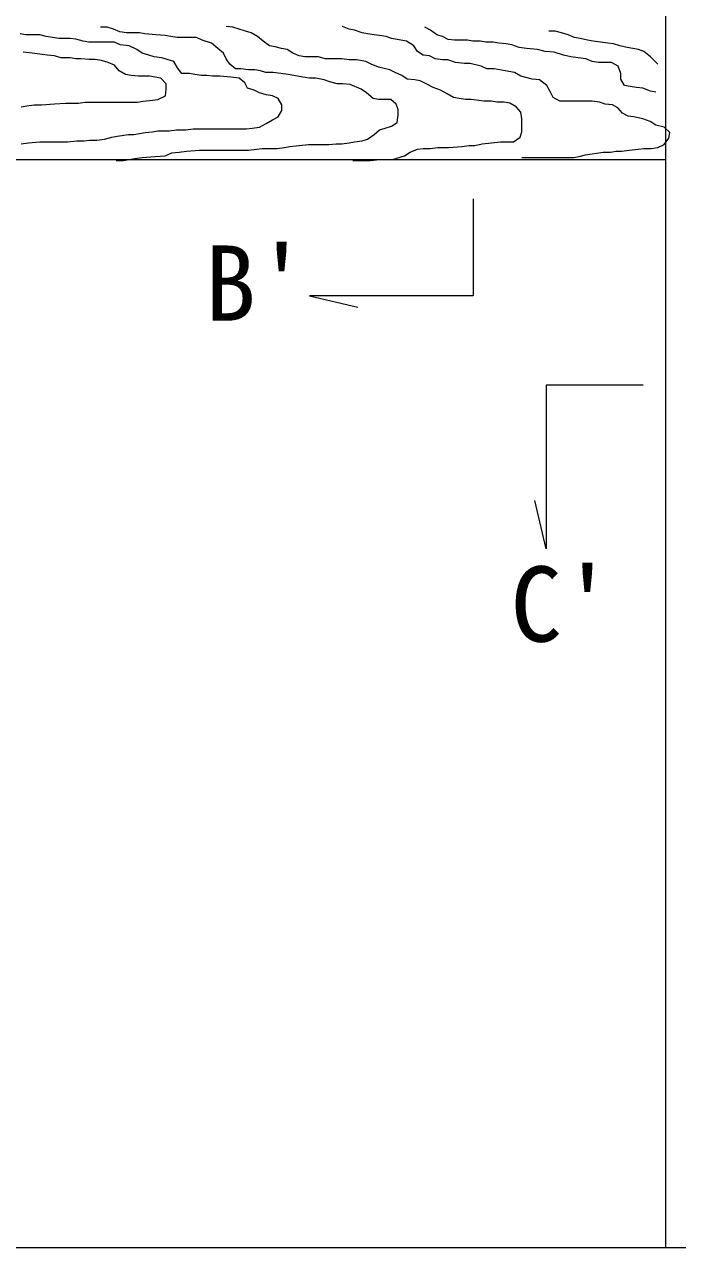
# Model space of a CAD drawing. Units: millimetres at full size, sheet at 1:30; details may follow other scales. Extents: x 0 to 12600, y 0 to 8910.
# Drawn here: x 8519 to 8996, y 5050 to 5943 of the extents above; entities that cross this region are included whole.
import ezdxf
from ezdxf.enums import TextEntityAlignment as Align

# ---------------------------------------------------------------- set-up
doc = ezdxf.new("R2010")
doc.units = ezdxf.units.MM
doc.header["$LTSCALE"] = 30
doc.layers.add('D-STR', color=1, linetype='Continuous', lineweight=13)
doc.layers.add('D-STR-TXT', color=7, linetype='Continuous', lineweight=13)
doc.styles.add('ＭＳ ゴシック', font='')
doc.styles.get('ＭＳ ゴシック').set_extended_font_data('MS Gothic')

msp = doc.modelspace()

# ---------------------------------------------------------------- linework, layer by layer
at = {"layer": 'D-STR'}
for p, q in [((8986.81, 7014.82), (8986.81, 5049.82)), ((8519.59, 5935.9), (8515.54, 5936.58)), ((8524.99, 5935.9), (8519.59, 5935.9)), ((8529.71, 5935.9), (8524.99, 5935.9)), ((8534.43, 5934.55), (8529.71, 5935.9)), ((8539.16, 5933.88), (8534.43, 5934.55)), ((8543.88, 5933.2), (8539.16, 5933.88)), ((8578.88, 5941.3), (8574.15, 5941.3)), ((8583.6, 5939.95), (8578.88, 5941.3)), ((8588.33, 5937.92), (8583.6, 5939.95)), ((8593.05, 5937.25), (8588.33, 5937.92)), ((8602.5, 5937.25), (8593.05, 5937.25)), ((8606.55, 5936.57), (8602.5, 5937.25)), ((8614.65, 5935.9), (8606.55, 5936.57)), ((8621.4, 5935.22), (8614.65, 5935.9)), ((8625.45, 5934.55), (8621.4, 5935.22)), ((8630.17, 5933.87), (8625.45, 5934.55)), ((8634.22, 5933.87), (8630.17, 5933.87)), ((8639.62, 5933.87), (8634.22, 5933.87)), ((8644.34, 5933.87), (8639.62, 5933.87)), ((8648.39, 5931.85), (8644.34, 5933.87)), ((8670.66, 5941.3), (8665.94, 5941.97)), ((8675.39, 5939.95), (8670.66, 5941.3)), ((8680.11, 5938.6), (8675.39, 5939.95)), ((8684.16, 5937.25), (8680.11, 5938.6)), ((8688.89, 5934.55), (8684.16, 5937.25)), ((8692.93, 5931.17), (8688.89, 5934.55)), ((8755.7, 5939.95), (8750.98, 5941.97)), ((8759.75, 5939.27), (8755.7, 5939.95)), ((8765.15, 5937.25), (8759.75, 5939.27)), ((8769.2, 5936.57), (8765.15, 5937.25)), ((8773.92, 5935.9), (8769.2, 5936.57)), ((8777.97, 5935.22), (8773.92, 5935.9)), ((8782.69, 5934.55), (8777.97, 5935.22)), ((8786.74, 5933.2), (8782.69, 5934.55)), ((8815.14, 5939.27), (8811.09, 5941.3)), ((8819.86, 5935.9), (8815.14, 5939.27)), ((8823.91, 5934.55), (8819.86, 5935.9)), ((8827.96, 5932.52), (8823.91, 5934.55)), ((8906.25, 5938.6), (8901.52, 5938.6)), ((8910.97, 5937.25), (8906.25, 5938.6)), ((8915.7, 5935.9), (8910.97, 5937.25)), ((8920.42, 5933.87), (8915.7, 5935.9)), ((8924.47, 5933.2), (8920.42, 5933.87)), ((8551.98, 5933.2), (8543.88, 5933.2)), ((8556.03, 5932.53), (8551.98, 5933.2)), ((8561.43, 5931.18), (8556.03, 5932.53)), ((8565.48, 5930.5), (8561.43, 5931.18)), ((8570.88, 5930.5), (8565.48, 5930.5)), ((8574.93, 5930.5), (8570.88, 5930.5)), ((8580.33, 5930.5), (8574.93, 5930.5)), ((8584.38, 5930.5), (8580.33, 5930.5)), ((8588.43, 5928.48), (8584.38, 5930.5)), ((8595.17, 5927.8), (8588.43, 5928.48)), ((8600.57, 5925.1), (8595.17, 5927.8)), ((8604.62, 5922.41), (8600.57, 5925.1)), ((8655.14, 5929.82), (8648.39, 5931.85)), ((8659.87, 5925.77), (8655.14, 5929.82)), ((8663.91, 5922.4), (8659.87, 5925.77)), ((8697.66, 5927.8), (8692.93, 5931.17)), ((8701.71, 5927.12), (8697.66, 5927.8)), ((8706.43, 5925.77), (8701.71, 5927.12)), ((8710.48, 5925.1), (8706.43, 5925.77)), ((8714.53, 5922.4), (8710.48, 5925.1)), ((8790.79, 5932.52), (8786.74, 5933.2)), ((8797.54, 5931.17), (8790.79, 5932.52)), ((8802.94, 5927.8), (8797.54, 5931.17)), ((8805.64, 5923.75), (8802.94, 5927.8)), ((8832.69, 5931.85), (8827.96, 5932.52)), ((8836.74, 5931.85), (8832.69, 5931.85)), ((8842.13, 5931.85), (8836.74, 5931.85)), ((8846.18, 5931.17), (8842.13, 5931.85)), ((8851.58, 5931.17), (8846.18, 5931.17)), ((8855.63, 5930.5), (8851.58, 5931.17)), ((8861.03, 5930.5), (8855.63, 5930.5)), ((8865.08, 5929.82), (8861.03, 5930.5)), ((8870.48, 5929.15), (8865.08, 5929.82)), ((8874.53, 5928.47), (8870.48, 5929.15)), ((8879.93, 5926.45), (8874.53, 5928.47)), ((8885.33, 5925.77), (8879.93, 5926.45)), ((8893.43, 5925.1), (8885.33, 5925.77)), ((8898.82, 5923.75), (8893.43, 5925.1)), ((8929.87, 5931.85), (8924.47, 5933.2)), ((8933.92, 5931.17), (8929.87, 5931.85)), ((8939.32, 5930.5), (8933.92, 5931.17)), ((8944.72, 5929.82), (8939.32, 5930.5)), ((8948.77, 5929.15), (8944.72, 5929.82)), ((8953.49, 5927.8), (8948.77, 5929.15)), ((8958.89, 5926.45), (8953.49, 5927.8)), ((8966.99, 5925.1), (8958.89, 5926.45)), ((8971.04, 5923.75), (8966.99, 5925.1)), ((8524.31, 5922.41), (8517.56, 5923.08)), ((8529.71, 5921.73), (8524.31, 5922.41)), ((8535.11, 5921.06), (8529.71, 5921.73)), ((8540.51, 5920.38), (8535.11, 5921.06)), ((8545.23, 5919.03), (8540.51, 5920.38)), ((8551.98, 5919.03), (8545.23, 5919.03)), ((8556.03, 5918.36), (8551.98, 5919.03)), ((8560.08, 5918.36), (8556.03, 5918.36)), ((8565.48, 5917.68), (8560.08, 5918.36)), ((8570.2, 5917.68), (8565.48, 5917.68)), ((8574.93, 5917.01), (8570.2, 5917.68)), ((8579.65, 5915.66), (8574.93, 5917.01)), ((8584.38, 5913.63), (8579.65, 5915.66)), ((8609.35, 5921.06), (8604.62, 5922.41)), ((8613.4, 5919.71), (8609.35, 5921.06)), ((8618.8, 5919.03), (8613.4, 5919.71)), ((8622.84, 5917.68), (8618.8, 5919.03)), ((8627.57, 5916.33), (8622.84, 5917.68)), ((8630.27, 5911.61), (8627.57, 5916.33)), ((8665.94, 5918.35), (8663.91, 5922.4)), ((8668.64, 5914.3), (8665.94, 5918.35)), ((8719.26, 5920.37), (8714.53, 5922.4)), ((8723.3, 5919.7), (8719.26, 5920.37)), ((8728.7, 5919.7), (8723.3, 5919.7)), ((8733.43, 5919.7), (8728.7, 5919.7)), ((8738.15, 5918.35), (8733.43, 5919.7)), ((8746.25, 5918.35), (8738.15, 5918.35)), ((8750.3, 5918.35), (8746.25, 5918.35)), ((8755.7, 5917.67), (8750.3, 5918.35)), ((8761.1, 5917.67), (8755.7, 5917.67)), ((8767.85, 5916.32), (8761.1, 5917.67)), ((8771.9, 5914.3), (8767.85, 5916.32)), ((8809.69, 5921.05), (8805.64, 5923.75)), ((8814.41, 5920.37), (8809.69, 5921.05)), ((8818.46, 5918.35), (8814.41, 5920.37)), ((8823.86, 5917.67), (8818.46, 5918.35)), ((8827.91, 5917.67), (8823.86, 5917.67)), ((8833.31, 5915.65), (8827.91, 5917.67)), ((8840.06, 5914.98), (8833.31, 5915.65)), ((8905.57, 5923.07), (8898.82, 5923.75)), ((8912.32, 5921.05), (8905.57, 5923.07)), ((8917.72, 5919.7), (8912.32, 5921.05)), ((8923.12, 5919.03), (8917.72, 5919.7)), ((8928.52, 5918.35), (8923.12, 5919.03)), ((8933.24, 5916.33), (8928.52, 5918.35)), ((8937.97, 5915.65), (8933.24, 5916.33)), ((8942.02, 5915.65), (8937.97, 5915.65)), ((8947.42, 5915.65), (8942.02, 5915.65)), ((8952.14, 5912.95), (8947.42, 5915.65)), ((8975.76, 5919.7), (8971.04, 5923.75)), ((8981.16, 5914.3), (8975.76, 5919.7)), ((8587.75, 5909.58), (8584.38, 5913.63)), ((8592.47, 5906.88), (8587.75, 5909.58)), ((8596.52, 5906.21), (8592.47, 5906.88)), ((8633.64, 5907.56), (8630.27, 5911.61)), ((8639.04, 5907.56), (8633.64, 5907.56)), ((8643.09, 5906.88), (8639.04, 5907.56)), ((8647.82, 5906.21), (8643.09, 5906.88)), ((8672.69, 5910.93), (8668.64, 5914.3)), ((8676.74, 5910.93), (8672.69, 5910.93)), ((8682.14, 5910.25), (8676.74, 5910.93)), ((8686.86, 5910.25), (8682.14, 5910.25)), ((8690.91, 5909.58), (8686.86, 5910.25)), ((8694.96, 5908.23), (8690.91, 5909.58)), ((8700.36, 5908.23), (8694.96, 5908.23)), ((8705.76, 5907.55), (8700.36, 5908.23)), ((8711.16, 5906.88), (8705.76, 5907.55)), ((8717.91, 5905.53), (8711.16, 5906.88)), ((8777.3, 5912.28), (8771.9, 5914.3)), ((8785.39, 5910.25), (8777.3, 5912.28)), ((8789.44, 5908.23), (8785.39, 5910.25)), ((8794.17, 5906.2), (8789.44, 5908.23)), ((8844.11, 5914.98), (8840.06, 5914.98)), ((8852.21, 5912.95), (8844.11, 5914.98)), ((8856.26, 5910.93), (8852.21, 5912.95)), ((8861.66, 5910.93), (8856.26, 5910.93)), ((8869.76, 5909.58), (8861.66, 5910.93)), ((8876.5, 5908.23), (8869.76, 5909.58)), ((8881.23, 5905.53), (8876.5, 5908.23)), ((8954.17, 5907.55), (8952.14, 5912.95)), ((8954.17, 5903.5), (8954.17, 5907.55)), ((8601.92, 5905.53), (8596.52, 5906.21)), ((8610.02, 5905.53), (8601.92, 5905.53)), ((8618.12, 5904.18), (8610.02, 5905.53)), ((8622.17, 5900.13), (8618.12, 5904.18)), ((8622.17, 5896.08), (8622.17, 5900.13)), ((8651.86, 5906.21), (8647.82, 5906.21)), ((8655.91, 5905.53), (8651.86, 5906.21)), ((8661.31, 5905.53), (8655.91, 5905.53)), ((8669.41, 5904.86), (8661.31, 5905.53)), ((8675.49, 5904.18), (8669.41, 5904.86)), ((8679.54, 5900.81), (8675.49, 5904.18)), ((8681.56, 5896.76), (8679.54, 5900.81)), ((8721.95, 5904.85), (8717.91, 5905.53)), ((8726.68, 5904.18), (8721.95, 5904.85)), ((8731.4, 5904.18), (8726.68, 5904.18)), ((8737.48, 5902.83), (8731.4, 5904.18)), ((8741.53, 5901.48), (8737.48, 5902.83)), ((8746.93, 5900.13), (8741.53, 5901.48)), ((8750.98, 5900.13), (8746.93, 5900.13)), ((8756.37, 5899.45), (8750.98, 5900.13)), ((8764.47, 5896.08), (8756.37, 5899.45)), ((8798.22, 5903.5), (8794.17, 5906.2)), ((8803.62, 5902.83), (8798.22, 5903.5)), ((8807.67, 5902.15), (8803.62, 5902.83)), ((8813.06, 5899.45), (8807.67, 5902.15)), ((8817.11, 5897.43), (8813.06, 5899.45)), ((8889.33, 5903.5), (8881.23, 5905.53)), ((8894.73, 5902.83), (8889.33, 5903.5)), ((8900.13, 5898.78), (8894.73, 5902.83)), ((8902.82, 5894.05), (8900.13, 5898.78)), ((8956.87, 5898.78), (8954.17, 5903.5)), ((8960.91, 5898.1), (8956.87, 5898.78)), ((8965.64, 5897.43), (8960.91, 5898.1)), ((8612.05, 5887.99), (8616.1, 5888.66)), ((8616.1, 5888.66), (8621.49, 5891.36)), ((8621.49, 5891.36), (8622.17, 5896.08)), ((8686.28, 5895.41), (8681.56, 5896.76)), ((8690.33, 5893.39), (8686.28, 5895.41)), ((8695.06, 5892.04), (8690.33, 5893.39)), ((8699.78, 5891.36), (8695.06, 5892.04)), ((8703.83, 5889.34), (8699.78, 5891.36)), ((8706.53, 5884.61), (8703.83, 5889.34)), ((8768.52, 5893.38), (8764.47, 5896.08)), ((8773.25, 5889.33), (8768.52, 5893.38)), ((8777.3, 5888.65), (8773.25, 5889.33)), ((8822.51, 5895.4), (8817.11, 5897.43)), ((8827.24, 5892.7), (8822.51, 5895.4)), ((8831.96, 5890), (8827.24, 5892.7)), ((8836.01, 5889.33), (8831.96, 5890)), ((8840.74, 5888.65), (8836.01, 5889.33)), ((8904.85, 5890), (8902.82, 5894.05)), ((8909.57, 5887.3), (8904.85, 5890)), ((8970.36, 5896.75), (8965.64, 5897.43)), ((8975.76, 5894.73), (8970.36, 5896.75)), ((8979.81, 5894.05), (8975.76, 5894.73)), ((8516.21, 5883.26), (8520.26, 5883.94)), ((8520.26, 5883.94), (8525.66, 5884.61)), ((8525.66, 5884.61), (8531.06, 5884.61)), ((8531.06, 5884.61), (8540.51, 5885.29)), ((8540.51, 5885.29), (8548.61, 5885.96)), ((8548.61, 5885.96), (8553.33, 5885.96)), ((8553.33, 5885.96), (8558.06, 5885.96)), ((8558.06, 5885.96), (8562.78, 5886.64)), ((8562.78, 5886.64), (8566.83, 5886.64)), ((8566.83, 5886.64), (8576.28, 5886.64)), ((8576.28, 5886.64), (8585.73, 5886.64)), ((8585.73, 5886.64), (8591.12, 5886.64)), ((8591.12, 5886.64), (8595.85, 5886.64)), ((8595.85, 5886.64), (8601.25, 5886.64)), ((8601.25, 5886.64), (8605.3, 5887.31)), ((8605.3, 5887.31), (8612.05, 5887.99)), ((8703.83, 5875.84), (8706.53, 5880.56)), ((8706.53, 5880.56), (8706.53, 5884.61)), ((8781.35, 5888.65), (8777.3, 5888.65)), ((8786.07, 5888.65), (8781.35, 5888.65)), ((8790.12, 5885.28), (8786.07, 5888.65)), ((8791.47, 5881.23), (8790.12, 5885.28)), ((8791.47, 5877.18), (8791.47, 5881.23)), ((8844.78, 5888.65), (8840.74, 5888.65)), ((8854.23, 5887.3), (8844.78, 5888.65)), ((8859.63, 5887.3), (8854.23, 5887.3)), ((8863.68, 5886.63), (8859.63, 5887.3)), ((8869.08, 5886.63), (8863.68, 5886.63)), ((8873.13, 5885.95), (8869.08, 5886.63)), ((8877.85, 5883.26), (8873.13, 5885.95)), ((8881.23, 5879.21), (8877.85, 5883.26)), ((8913.62, 5887.3), (8909.57, 5887.3)), ((8918.35, 5887.3), (8913.62, 5887.3)), ((8922.4, 5887.3), (8918.35, 5887.3)), ((8927.8, 5887.3), (8922.4, 5887.3)), ((8933.19, 5887.3), (8927.8, 5887.3)), ((8938.59, 5886.63), (8933.19, 5887.3)), ((8942.64, 5885.28), (8938.59, 5886.63)), ((8948.04, 5884.61), (8942.64, 5885.28)), ((8952.09, 5882.58), (8948.04, 5884.61)), ((8955.47, 5878.53), (8952.09, 5882.58)), ((8690.33, 5868.41), (8695.06, 5871.11)), ((8695.06, 5871.11), (8699.78, 5873.81)), ((8699.78, 5873.81), (8703.83, 5875.84)), ((8786.74, 5869.08), (8790.79, 5871.78)), ((8790.79, 5871.78), (8791.47, 5877.18)), ((8881.9, 5874.48), (8881.23, 5879.21)), ((8881.9, 5870.43), (8881.9, 5874.48)), ((8959.52, 5876.51), (8955.47, 5878.53)), ((8963.56, 5875.83), (8959.52, 5876.51)), ((8970.31, 5874.48), (8963.56, 5875.83)), ((8975.71, 5872.46), (8970.31, 5874.48)), ((8979.76, 5869.76), (8975.71, 5872.46)), ((8586.4, 5861.67), (8594.5, 5863.02)), ((8594.5, 5863.02), (8598.55, 5863.02)), ((8598.55, 5863.02), (8606.65, 5864.36)), ((8606.65, 5864.36), (8612.05, 5865.04)), ((8612.05, 5865.04), (8616.1, 5865.71)), ((8616.1, 5865.71), (8624.19, 5865.71)), ((8624.19, 5865.71), (8629.59, 5866.39)), ((8629.59, 5866.39), (8636.34, 5866.39)), ((8636.34, 5866.39), (8641.74, 5867.06)), ((8641.74, 5867.06), (8645.79, 5867.06)), ((8645.79, 5867.06), (8651.19, 5867.06)), ((8651.19, 5867.06), (8655.24, 5867.06)), ((8655.24, 5867.06), (8660.64, 5867.06)), ((8660.64, 5867.06), (8666.04, 5867.06)), ((8666.04, 5867.06), (8671.44, 5867.06)), ((8671.44, 5867.06), (8676.16, 5867.06)), ((8676.16, 5867.06), (8680.88, 5867.06)), ((8680.88, 5867.06), (8684.93, 5867.74)), ((8684.93, 5867.74), (8690.33, 5868.41)), ((8769.2, 5859.63), (8773.92, 5863.01)), ((8773.92, 5863.01), (8777.97, 5866.38)), ((8777.97, 5866.38), (8782.02, 5867.73)), ((8782.02, 5867.73), (8786.74, 5869.08)), ((8880.55, 5860.98), (8881.9, 5865.03)), ((8881.9, 5865.03), (8881.9, 5870.43)), ((8985.84, 5868.41), (8979.76, 5869.76)), ((8989.89, 5864.36), (8985.84, 5868.41)), ((8989.21, 5860.31), (8989.89, 5864.36)), ((8516.21, 5856.27), (8521.61, 5856.94)), ((8521.61, 5856.94), (8529.71, 5857.62)), ((8529.71, 5857.62), (8535.11, 5857.62)), ((8535.11, 5857.62), (8539.16, 5857.62)), ((8539.16, 5857.62), (8545.91, 5857.62)), ((8545.91, 5857.62), (8549.96, 5857.62)), ((8549.96, 5857.62), (8556.71, 5858.29)), ((8556.71, 5858.29), (8562.1, 5858.29)), ((8562.1, 5858.29), (8566.15, 5858.97)), ((8566.15, 5858.97), (8571.55, 5858.97)), ((8571.55, 5858.97), (8576.95, 5859.64)), ((8576.95, 5859.64), (8582.35, 5860.99)), ((8582.35, 5860.99), (8586.4, 5861.67)), ((8703.06, 5852.89), (8708.46, 5853.56)), ((8708.46, 5853.56), (8712.51, 5854.24)), ((8712.51, 5854.24), (8719.26, 5854.91)), ((8719.26, 5854.91), (8726, 5855.58)), ((8726, 5855.58), (8732.75, 5855.58)), ((8732.75, 5855.58), (8740.85, 5855.58)), ((8740.85, 5855.58), (8746.25, 5856.26)), ((8746.25, 5856.26), (8750.3, 5856.26)), ((8750.3, 5856.26), (8755.7, 5856.93)), ((8755.7, 5856.93), (8759.75, 5857.61)), ((8759.75, 5857.61), (8765.15, 5858.28)), ((8765.15, 5858.28), (8769.2, 5859.63)), ((8815.09, 5852.89), (8820.49, 5853.56)), ((8820.49, 5853.56), (8828.59, 5853.56)), ((8828.59, 5853.56), (8838.04, 5854.24)), ((8838.04, 5854.24), (8843.43, 5854.91)), ((8843.43, 5854.91), (8847.48, 5854.91)), ((8847.48, 5854.91), (8852.88, 5856.26)), ((8852.88, 5856.26), (8859.63, 5856.93)), ((8859.63, 5856.93), (8866.38, 5857.61)), ((8866.38, 5857.61), (8871.78, 5857.61)), ((8871.78, 5857.61), (8875.83, 5857.61)), ((8875.83, 5857.61), (8880.55, 5860.98)), ((8976.39, 5852.89), (8981.11, 5853.56)), ((8981.11, 5853.56), (8985.84, 5855.58)), ((8985.84, 5855.58), (8989.21, 5860.31)), ((7536.81, 5844.82), (8986.81, 5844.82)), ((8585.63, 5844.11), (8591.03, 5844.11)), ((8591.03, 5844.11), (8595.08, 5844.79)), ((8595.08, 5844.79), (8599.13, 5845.46)), ((8599.13, 5845.46), (8604.52, 5846.14)), ((8604.52, 5846.14), (8613.97, 5846.81)), ((8613.97, 5846.81), (8621.4, 5847.49)), ((8621.4, 5847.49), (8626.12, 5849.51)), ((8626.12, 5849.51), (8631.52, 5850.19)), ((8631.52, 5850.19), (8636.92, 5850.86)), ((8636.92, 5850.86), (8646.37, 5851.54)), ((8646.37, 5851.54), (8654.47, 5851.54)), ((8654.47, 5851.54), (8659.19, 5851.54)), ((8659.19, 5851.54), (8663.91, 5851.54)), ((8663.91, 5851.54), (8672.01, 5851.54)), ((8672.01, 5851.54), (8677.41, 5851.54)), ((8677.41, 5851.54), (8682.14, 5851.54)), ((8682.14, 5851.54), (8688.21, 5852.21)), ((8688.21, 5852.21), (8692.26, 5852.89)), ((8692.26, 5852.89), (8697.66, 5852.89)), ((8697.66, 5852.89), (8703.06, 5852.89)), ((8758.4, 5844.11), (8763.12, 5844.11)), ((8763.12, 5844.11), (8771.22, 5844.11)), ((8771.22, 5844.11), (8777.97, 5844.79)), ((8777.97, 5844.79), (8783.37, 5844.79)), ((8783.37, 5844.79), (8787.42, 5844.79)), ((8787.42, 5844.79), (8796.19, 5847.49)), ((8796.19, 5847.49), (8800.24, 5850.19)), ((8800.24, 5850.19), (8805.64, 5852.21)), ((8805.64, 5852.21), (8809.69, 5852.89)), ((8809.69, 5852.89), (8815.09, 5852.89)), ((8881.9, 5846.14), (8887.3, 5846.14)), ((8887.3, 5846.14), (8896.75, 5846.14)), ((8896.75, 5846.14), (8902.15, 5846.14)), ((8902.15, 5846.14), (8908.9, 5846.14)), ((8908.9, 5846.14), (8914.3, 5846.14)), ((8914.3, 5846.14), (8919.7, 5846.14)), ((8919.7, 5846.14), (8923.75, 5846.81)), ((8923.75, 5846.81), (8928.47, 5848.16)), ((8928.47, 5848.16), (8941.29, 5850.19)), ((8941.29, 5850.19), (8946.69, 5850.19)), ((8946.69, 5850.19), (8950.74, 5850.86)), ((8950.74, 5850.86), (8954.79, 5850.86)), ((8954.79, 5850.86), (8960.19, 5851.54)), ((8960.19, 5851.54), (8966.94, 5852.21)), ((8966.94, 5852.21), (8970.99, 5852.89)), ((8970.99, 5852.89), (8976.39, 5852.89)), ((7217.81, 5049.82), (9305.81, 5049.82))]:
    msp.add_line(p, q, dxfattribs=at)
at = {"layer": 'D-STR-TXT'}
for points in [[(8846.27, 5815.97), (8846.27, 5745.07), (8726.84, 5745.07), (8762.19, 5736.81)], [(8970.46, 5679.76), (8899.56, 5679.76), (8899.56, 5560.34), (8891.3, 5595.68)]]:
    msp.add_lwpolyline(points, dxfattribs=at)

# ---------------------------------------------------------------- texts
at = {"layer": 'D-STR-TXT', "style": 'ＭＳ ゴシック'}
for s, p in [("B'", (8687.68, 5781.92)), ("C'", (8911.04, 5547.48))]:
    msp.add_text(s, height=54.99, dxfattribs=at).set_placement(p, align=Align.TOP_CENTER)

doc.saveas('drawing.dxf')
